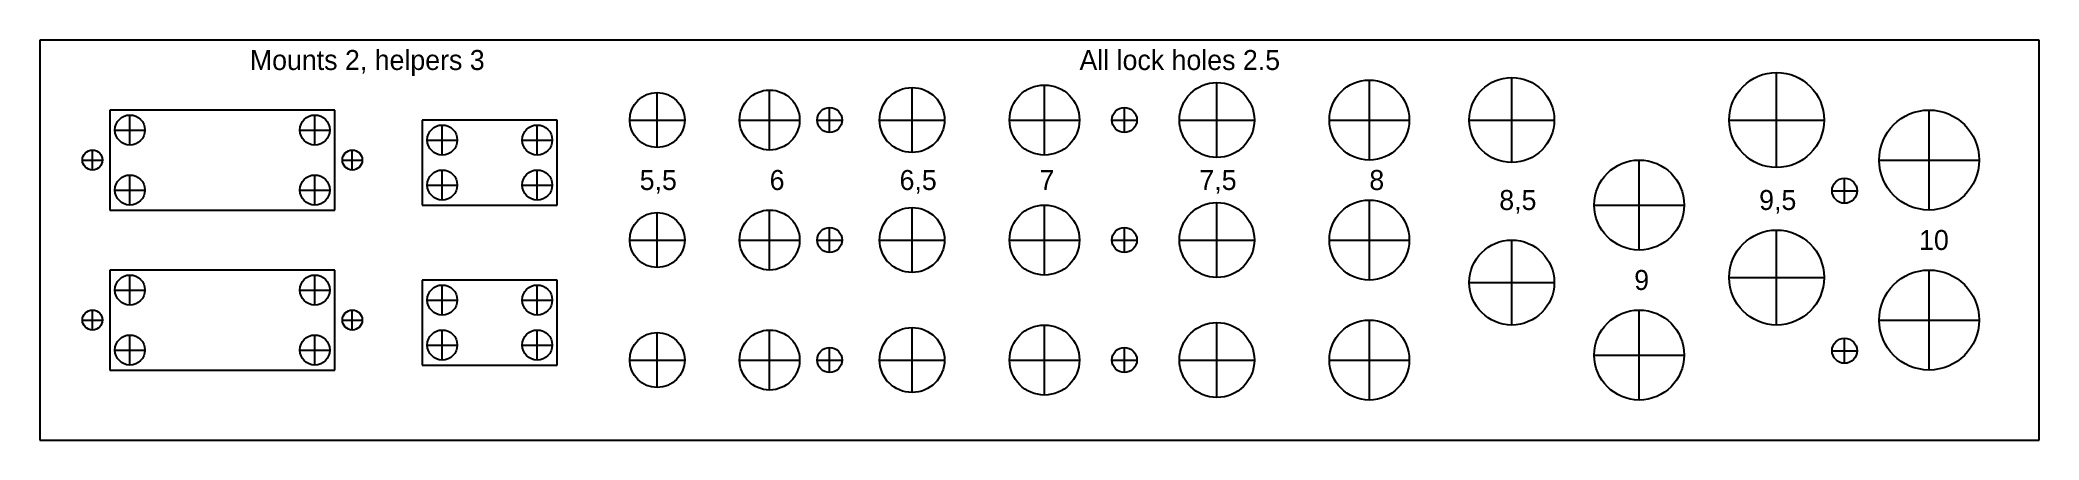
# Model space of a CAD drawing. Header units: millimetres. Extents: x 0 to 200, y 0 to 40.
import ezdxf

# ---------------------------------------------------------------- set-up
doc = ezdxf.new("R2010")
doc.units = ezdxf.units.MM
doc.linetypes.add('CENTER2', pattern=[28.575, 19.05, -3.175, 3.175, -3.175])
for name, color, linetype, lineweight, true_color in [('1.Shapes', 7, 'Continuous', 25, 0xffffff), ('3.Labels', 7, 'Continuous', 25, 0xffffff), ('4.Center marks', 7, 'CENTER2', 25, 0xffffff)]:
    doc.layers.add(name, color=color, linetype=linetype, lineweight=lineweight, true_color=true_color)
doc.styles.add('textstyle0', font='')
doc.styles.add('textstyle1', font='')
doc.styles.add('textstyle10', font='')
doc.styles.add('textstyle11', font='')
doc.styles.add('textstyle2', font='')
doc.styles.add('textstyle3', font='')
doc.styles.add('textstyle4', font='')
doc.styles.add('textstyle5', font='')
doc.styles.add('textstyle6', font='')
doc.styles.add('textstyle7', font='')
doc.styles.add('textstyle8', font='')
doc.styles.add('textstyle9', font='')
doc.styles.get('textstyle0').set_extended_font_data('Iosevka Custom')
doc.styles.get('textstyle1').set_extended_font_data('Iosevka Custom')
doc.styles.get('textstyle10').set_extended_font_data('Iosevka Custom')
doc.styles.get('textstyle11').set_extended_font_data('Iosevka Custom')
doc.styles.get('textstyle2').set_extended_font_data('Iosevka Custom')
doc.styles.get('textstyle3').set_extended_font_data('Iosevka Custom')
doc.styles.get('textstyle4').set_extended_font_data('Iosevka Custom')
doc.styles.get('textstyle5').set_extended_font_data('Iosevka Custom')
doc.styles.get('textstyle6').set_extended_font_data('Iosevka Custom')
doc.styles.get('textstyle7').set_extended_font_data('Iosevka Custom')
doc.styles.get('textstyle8').set_extended_font_data('Iosevka Custom')
doc.styles.get('textstyle9').set_extended_font_data('Iosevka Custom')

msp = doc.modelspace()

# ---------------------------------------------------------------- linework, layer by layer
at = {"layer": '1.Shapes'}
for p, q in [((200, 40), (0, 40)), ((0, 40), (0, 0)), ((200, 0), (200, 40)), ((29.5, 33), (7, 33)), ((7, 33), (7, 23)), ((29.5, 23), (29.5, 33)), ((51.75, 32), (38.25, 32)), ((38.25, 32), (38.25, 23.5)), ((51.75, 23.5), (51.75, 32)), ((7, 23), (29.5, 23)), ((38.25, 23.5), (51.75, 23.5)), ((29.5, 17), (7, 17)), ((7, 17), (7, 7)), ((29.5, 7), (29.5, 17)), ((51.75, 16), (38.25, 16)), ((38.25, 16), (38.25, 7.5)), ((51.75, 7.5), (51.75, 16)), ((7, 7), (29.5, 7)), ((38.25, 7.5), (51.75, 7.5)), ((0, 0), (200, 0))]:
    msp.add_line(p, q, dxfattribs=at)
for centre, radius in [((133, 32), 4), ((147.25, 32), 4.25), ((173.75, 32), 4.75), ((61.75, 32), 2.75), ((73, 32), 3), ((87.25, 32), 3.25), ((100.5, 32), 3.5), ((117.75, 32), 3.75), ((9, 31), 1.5), ((27.5, 31), 1.5), ((79, 32), 1.25), ((108.5, 32), 1.25), ((189, 28), 5), ((40.25, 30), 1.5), ((49.75, 30), 1.5), ((5.25, 28), 1), ((31.25, 28), 1), ((160, 23.5), 4.5), ((9, 25), 1.5), ((27.5, 25), 1.5), ((40.25, 25.5), 1.5), ((49.75, 25.5), 1.5), ((180.54, 24.92), 1.25), ((61.75, 20), 2.75), ((73, 20), 3), ((87.25, 20), 3.25), ((100.5, 20), 3.5), ((117.75, 20), 3.75), ((133, 20), 4), ((79, 20), 1.25), ((108.5, 20), 1.25), ((147.25, 15.75), 4.25), ((173.75, 16.25), 4.75), ((9, 15), 1.5), ((27.5, 15), 1.5), ((189, 12), 5), ((40.25, 14), 1.5), ((49.75, 14), 1.5), ((5.25, 12), 1), ((31.25, 12), 1), ((160, 8.5), 4.5), ((9, 9), 1.5), ((27.5, 9), 1.5), ((40.25, 9.5), 1.5), ((49.75, 9.5), 1.5), ((61.75, 8), 2.75), ((73, 8), 3), ((87.25, 8), 3.25), ((100.5, 8), 3.5), ((117.75, 8), 3.75), ((133, 8), 4), ((180.54, 8.92), 1.25), ((79, 8), 1.25), ((108.5, 8), 1.25)]:
    msp.add_circle(centre, radius, dxfattribs=at)
at = {"layer": '4.Center marks'}
for p, q in [((133, 28), (133, 36)), ((147.25, 27.75), (147.25, 36.25)), ((173.75, 27.25), (173.75, 36.75)), ((61.75, 29.25), (61.75, 34.75)), ((73, 29), (73, 35)), ((87.25, 28.75), (87.25, 35.25)), ((100.5, 28.5), (100.5, 35.5)), ((117.75, 28.25), (117.75, 35.75)), ((9, 29.5), (9, 32.5)), ((27.5, 29.5), (27.5, 32.5)), ((59, 32), (64.5, 32)), ((70, 32), (76, 32)), ((77.75, 32), (80.25, 32)), ((79, 30.75), (79, 33.25)), ((84, 32), (90.5, 32)), ((97, 32), (104, 32)), ((107.25, 32), (109.75, 32)), ((108.5, 30.75), (108.5, 33.25)), ((114, 32), (121.5, 32)), ((129, 32), (137, 32)), ((143, 32), (151.5, 32)), ((169, 32), (178.5, 32)), ((189, 23), (189, 33)), ((7.5, 31), (10.5, 31)), ((26, 31), (29, 31)), ((38.75, 30), (41.75, 30)), ((40.25, 28.5), (40.25, 31.5)), ((48.25, 30), (51.25, 30)), ((49.75, 28.5), (49.75, 31.5)), ((4.25, 28), (6.25, 28)), ((5.25, 27), (5.25, 29)), ((30.25, 28), (32.25, 28)), ((31.25, 27), (31.25, 29)), ((160, 19), (160, 28)), ((184, 28), (194, 28)), ((9, 23.5), (9, 26.5)), ((27.5, 23.5), (27.5, 26.5)), ((40.25, 24), (40.25, 27)), ((49.75, 24), (49.75, 27)), ((180.54, 23.67), (180.54, 26.17)), ((7.5, 25), (10.5, 25)), ((26, 25), (29, 25)), ((38.75, 25.5), (41.75, 25.5)), ((48.25, 25.5), (51.25, 25.5)), ((179.29, 24.92), (181.79, 24.92)), ((61.75, 17.25), (61.75, 22.75)), ((73, 17), (73, 23)), ((87.25, 16.75), (87.25, 23.25)), ((100.5, 16.5), (100.5, 23.5)), ((117.75, 16.25), (117.75, 23.75)), ((133, 16), (133, 24)), ((155.5, 23.5), (164.5, 23.5)), ((59, 20), (64.5, 20)), ((70, 20), (76, 20)), ((77.75, 20), (80.25, 20)), ((79, 18.75), (79, 21.25)), ((84, 20), (90.5, 20)), ((97, 20), (104, 20)), ((107.25, 20), (109.75, 20)), ((108.5, 18.75), (108.5, 21.25)), ((114, 20), (121.5, 20)), ((147.25, 11.5), (147.25, 20)), ((173.75, 11.5), (173.75, 21)), ((129, 20), (137, 20)), ((9, 13.5), (9, 16.5)), ((27.5, 13.5), (27.5, 16.5)), ((169, 16.25), (178.5, 16.25)), ((189, 7), (189, 17)), ((7.5, 15), (10.5, 15)), ((26, 15), (29, 15)), ((40.25, 12.5), (40.25, 15.5)), ((49.75, 12.5), (49.75, 15.5)), ((143, 15.75), (151.5, 15.75)), ((4.25, 12), (6.25, 12)), ((5.25, 11), (5.25, 13)), ((30.25, 12), (32.25, 12)), ((31.25, 11), (31.25, 13)), ((38.75, 14), (41.75, 14)), ((48.25, 14), (51.25, 14)), ((160, 4), (160, 13)), ((184, 12), (194, 12)), ((9, 7.5), (9, 10.5)), ((27.5, 7.5), (27.5, 10.5)), ((40.25, 8), (40.25, 11)), ((49.75, 8), (49.75, 11)), ((61.75, 5.25), (61.75, 10.75)), ((73, 5), (73, 11)), ((87.25, 4.75), (87.25, 11.25)), ((100.5, 4.5), (100.5, 11.5)), ((117.75, 4.25), (117.75, 11.75)), ((133, 4), (133, 12)), ((180.54, 7.67), (180.54, 10.17)), ((7.5, 9), (10.5, 9)), ((26, 9), (29, 9)), ((38.75, 9.5), (41.75, 9.5)), ((48.25, 9.5), (51.25, 9.5)), ((59, 8), (64.5, 8)), ((70, 8), (76, 8)), ((77.75, 8), (80.25, 8)), ((79, 6.75), (79, 9.25)), ((84, 8), (90.5, 8)), ((97, 8), (104, 8)), ((107.25, 8), (109.75, 8)), ((108.5, 6.75), (108.5, 9.25)), ((114, 8), (121.5, 8)), ((155.5, 8.5), (164.5, 8.5)), ((179.29, 8.92), (181.79, 8.92)), ((129, 8), (137, 8))]:
    msp.add_line(p, q, dxfattribs=at)

# ---------------------------------------------------------------- texts
at = {"layer": '3.Labels', "char_height": 2, "attachment_point": 1}
for s, insert, style in [('Mounts 2, helpers 3', (21, 39), 'textstyle0'), ('All lock holes 2.5', (104, 39), 'textstyle1'), ('5,5', (60, 27), 'textstyle2'), ('6', (73, 27), 'textstyle3'), ('6,5', (86, 27), 'textstyle4'), ('7', (100, 27), 'textstyle5'), ('7,5', (116, 27), 'textstyle6'), ('8', (133, 27), 'textstyle7'), ('8,5', (146, 25), 'textstyle8'), ('9,5', (172, 25), 'textstyle10'), ('10', (188, 21), 'textstyle11'), ('9', (159.5, 17), 'textstyle9')]:
    msp.add_mtext(s, dxfattribs=dict(at, insert=insert, style=style))

doc.saveas('drawing.dxf')
